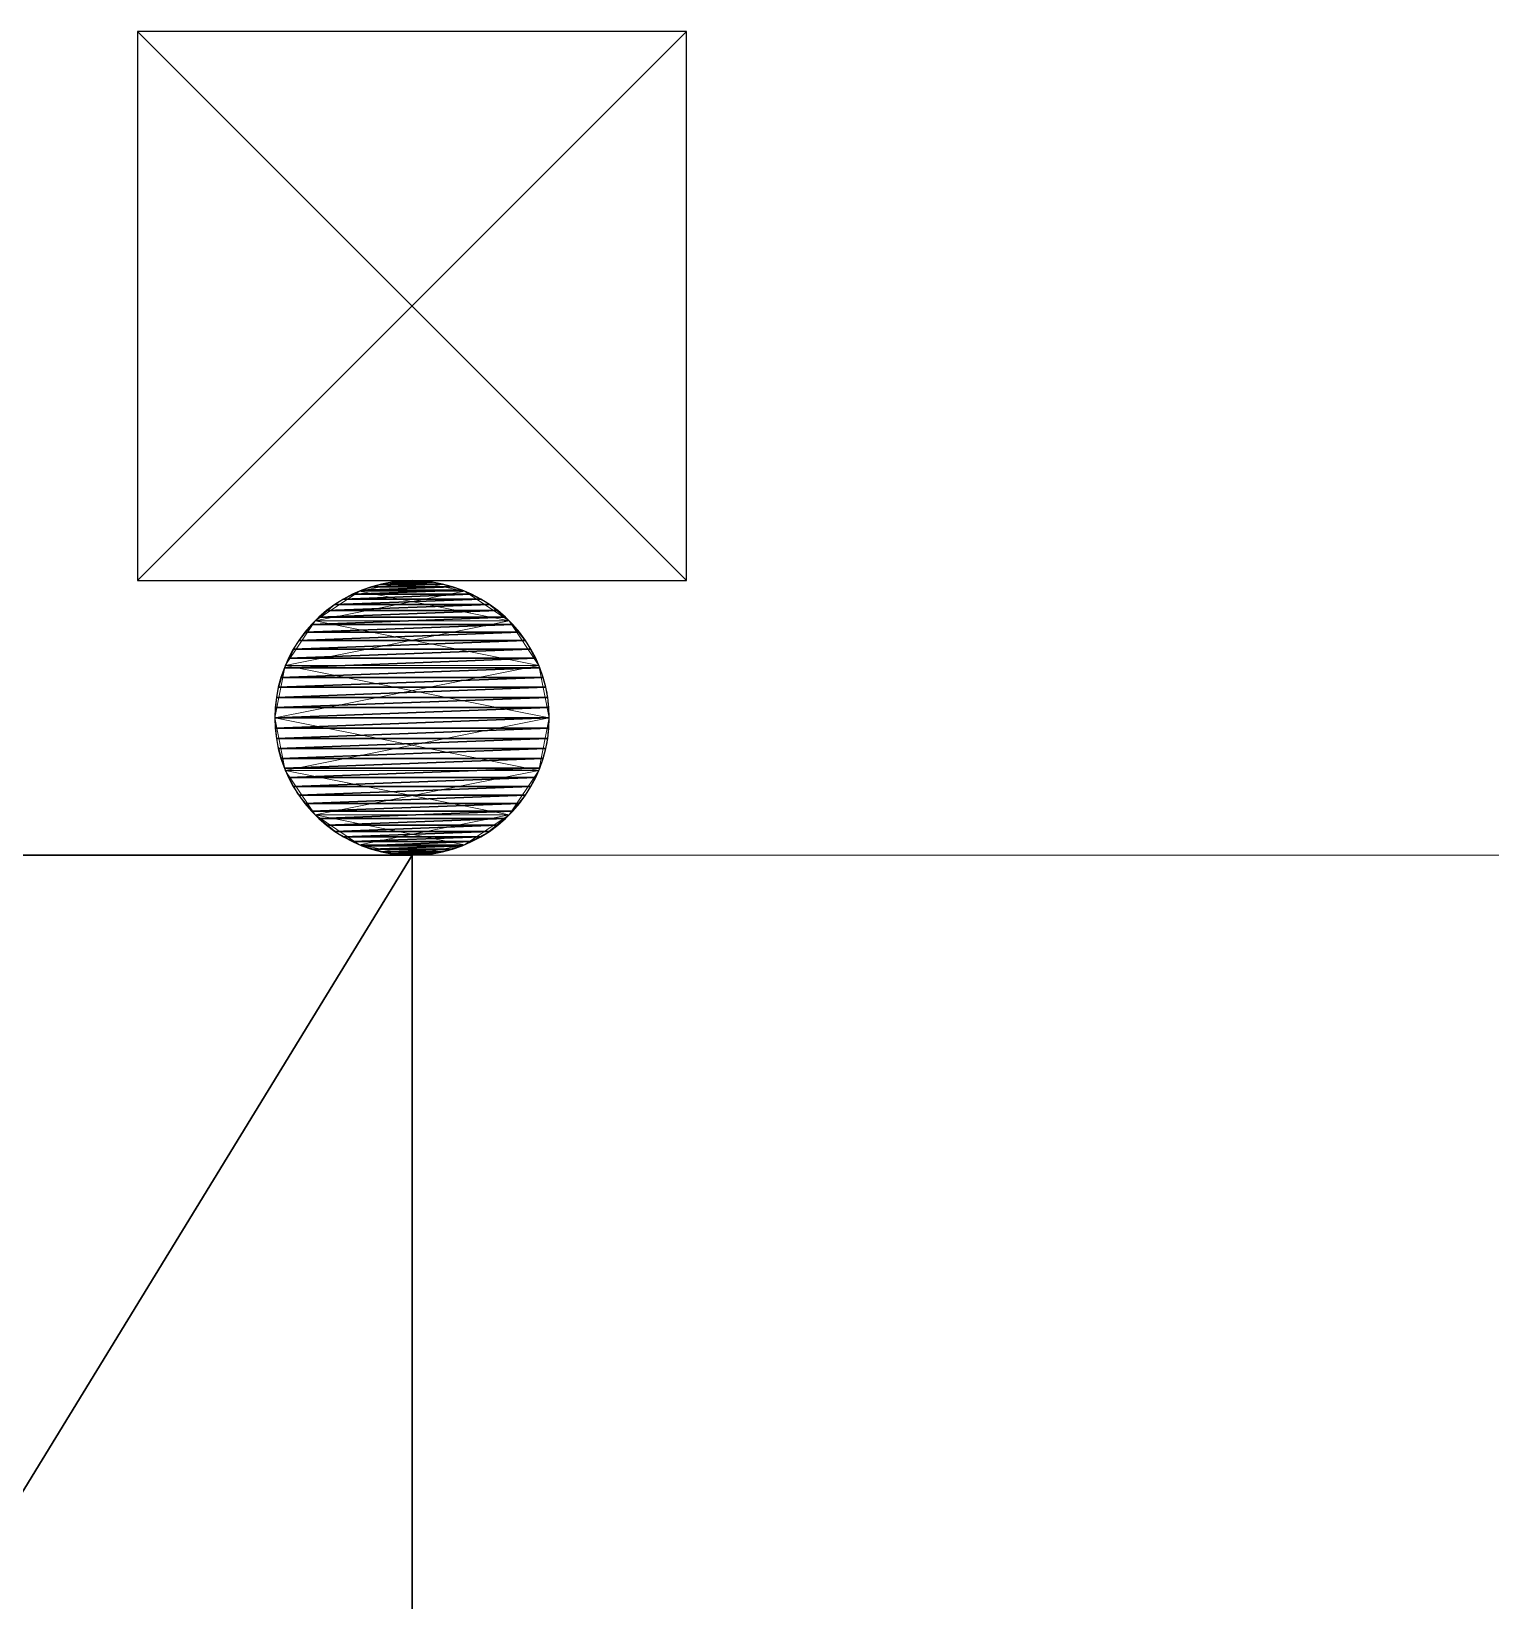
# Model space of a CAD drawing. Header units: centimetres. Extents: x 402 to 3875, y 442 to 2267.
# Drawn here: x 1597.38 to 1623.96, y 2060.08 to 2088.65 of the extents above; entities that cross this region are included whole.
import ezdxf

# ---------------------------------------------------------------- set-up
doc = ezdxf.new("R2010")
doc.units = ezdxf.units.CM
doc.layers.get('0').update_dxf_attribs({"true_color": 0xff5454})
for name, color, linetype in [('Columns of the Existing Mesh Walls', 250, 'Continuous'), ('Floor Area (Red Dust)', 250, 'Continuous'), ('Plan', 250, 'Continuous'), ('Roof Systems', 250, 'Continuous')]:
    doc.layers.add(name, color=color, linetype=linetype)
doc.layers.get('0').off()

# ---------------------------------------------------------------- blocks, each defined once
blk = doc.blocks.new('Group_16')
for p, q in [((570, 0), (570, 260)), ((21.199, 0), (570, 0))]:
    blk.add_line(p, q)
mesh = blk.add_polyface()
corners = [(145.547, 260), (570, 0), (21.199, 0), (570, 260)]
mesh.append_faces([[corners[k] for k in face] for face in [(0, 1, 2), (1, 0, 3)]], dxfattribs={"vtx0": -1})
blk = doc.blocks.new('Group_1')
at = {"layer": 'Columns of the Existing Mesh Walls', "lineweight": 20}
for p, q in [((50.867, 1197.5), (50.867, 1207.5)), ((50.867, 1207.5), (60.867, 1207.5)), ((50.867, 1207.5), (50.867, 1207.5, 400)), ((50.867, 1207.5, 400), (60.867, 1207.5, 400)), ((50.867, 1197.5, 400), (50.867, 1207.5, 400)), ((60.867, 1207.5), (60.867, 1197.5)), ((60.867, 1207.5), (60.867, 1207.5, 400)), ((60.867, 1207.5, 400), (60.867, 1197.5, 400)), ((63.367, 1205, 190), (62.41, 1204.81, 190)), ((63.367, 1205), (62.41, 1204.81)), ((62.41, 1204.81), (63.367, 1205, 190)), ((62.63, 1204.889, 190), (62.453, 1204.827, 190)), ((62.81, 1204.938, 190), (62.63, 1204.889, 190)), ((62.994, 1204.972, 190), (62.81, 1204.938, 190)), ((63.18, 1204.993, 190), (62.994, 1204.972, 190)), ((63.367, 1205, 190), (63.18, 1204.993, 190)), ((64.323, 1204.81, 190), (63.367, 1205, 190)), ((63.367, 1205, 190), (63.367, 1205)), ((64.323, 1204.81), (63.367, 1205)), ((63.367, 1205), (64.323, 1204.81, 190)), ((63.553, 1204.993, 190), (63.367, 1205, 190)), ((63.739, 1204.972, 190), (63.553, 1204.993, 190)), ((63.923, 1204.938, 190), (63.739, 1204.972, 190)), ((64.104, 1204.889, 190), (63.923, 1204.938, 190)), ((64.28, 1204.827, 190), (64.104, 1204.889, 190)), ((62.41, 1204.81, 190), (61.599, 1204.268, 190)), ((62.41, 1204.81), (61.599, 1204.268)), ((61.599, 1204.268), (62.41, 1204.81, 190)), ((62.117, 1204.665, 190), (61.958, 1204.566, 190)), ((62.282, 1204.752, 190), (62.117, 1204.665, 190)), ((62.453, 1204.827, 190), (62.282, 1204.752, 190)), ((62.41, 1204.81, 190), (62.41, 1204.81)), ((64.451, 1204.752, 190), (64.28, 1204.827, 190)), ((65.134, 1204.268, 190), (64.323, 1204.81, 190)), ((65.134, 1204.268), (64.323, 1204.81)), ((64.323, 1204.81), (65.134, 1204.268, 190)), ((64.323, 1204.81, 190), (64.323, 1204.81)), ((64.617, 1204.665, 190), (64.451, 1204.752, 190)), ((64.775, 1204.566, 190), (64.617, 1204.665, 190)), ((61.666, 1204.333, 190), (61.534, 1204.2, 190)), ((61.808, 1204.455, 190), (61.666, 1204.333, 190)), ((61.958, 1204.566, 190), (61.808, 1204.455, 190)), ((64.925, 1204.455, 190), (64.775, 1204.566, 190)), ((65.067, 1204.333, 190), (64.925, 1204.455, 190)), ((65.199, 1204.2, 190), (65.067, 1204.333, 190)), ((61.599, 1204.268, 190), (61.057, 1203.457, 190)), ((61.599, 1204.268), (61.057, 1203.457)), ((61.057, 1203.457), (61.599, 1204.268, 190)), ((61.412, 1204.059, 190), (61.301, 1203.908, 190)), ((61.534, 1204.2, 190), (61.412, 1204.059, 190)), ((61.599, 1204.268, 190), (61.599, 1204.268)), ((65.676, 1203.457, 190), (65.134, 1204.268, 190)), ((65.134, 1204.268, 190), (65.134, 1204.268)), ((65.676, 1203.457), (65.134, 1204.268)), ((65.134, 1204.268), (65.676, 1203.457, 190)), ((65.321, 1204.059, 190), (65.199, 1204.2, 190)), ((65.432, 1203.908, 190), (65.321, 1204.059, 190)), ((61.202, 1203.75, 190), (61.114, 1203.585, 190)), ((61.301, 1203.908, 190), (61.202, 1203.75, 190)), ((65.532, 1203.75, 190), (65.432, 1203.908, 190)), ((65.619, 1203.585, 190), (65.532, 1203.75, 190)), ((61.057, 1203.457, 190), (60.867, 1202.5, 190)), ((61.057, 1203.457), (60.867, 1202.5)), ((60.867, 1202.5), (61.057, 1203.457, 190)), ((61.114, 1203.585, 190), (61.039, 1203.413, 190)), ((61.057, 1203.457, 190), (61.057, 1203.457)), ((65.694, 1203.413, 190), (65.619, 1203.585, 190)), ((65.867, 1202.5, 190), (65.676, 1203.457, 190)), ((65.867, 1202.5), (65.676, 1203.457)), ((65.676, 1203.457), (65.867, 1202.5, 190)), ((65.676, 1203.457, 190), (65.676, 1203.457)), ((60.978, 1203.237, 190), (60.929, 1203.056, 190)), ((61.039, 1203.413, 190), (60.978, 1203.237, 190)), ((65.755, 1203.237, 190), (65.694, 1203.413, 190)), ((65.804, 1203.056, 190), (65.755, 1203.237, 190)), ((60.895, 1202.873, 190), (60.874, 1202.687, 190)), ((60.929, 1203.056, 190), (60.895, 1202.873, 190)), ((65.839, 1202.873, 190), (65.804, 1203.056, 190)), ((65.86, 1202.687, 190), (65.839, 1202.873, 190)), ((60.874, 1202.687, 190), (60.867, 1202.5, 190)), ((65.867, 1202.5, 190), (65.86, 1202.687, 190)), ((60.867, 1202.5, 190), (61.057, 1201.543, 190)), ((60.867, 1202.5, 190), (60.867, 1202.5)), ((60.867, 1202.5), (61.057, 1201.543)), ((61.057, 1201.543), (60.867, 1202.5, 190)), ((60.867, 1202.5, 190), (60.874, 1202.313, 190)), ((60.874, 1202.313, 190), (60.895, 1202.127, 190)), ((65.676, 1201.543, 190), (65.867, 1202.5, 190)), ((65.676, 1201.543), (65.867, 1202.5)), ((65.867, 1202.5), (65.676, 1201.543, 190)), ((65.839, 1202.127, 190), (65.86, 1202.313, 190)), ((65.86, 1202.313, 190), (65.867, 1202.5, 190)), ((65.867, 1202.5, 190), (65.867, 1202.5)), ((60.895, 1202.127, 190), (60.929, 1201.944, 190)), ((65.804, 1201.944, 190), (65.839, 1202.127, 190)), ((60.929, 1201.944, 190), (60.978, 1201.763, 190)), ((60.978, 1201.763, 190), (61.039, 1201.587, 190)), ((65.694, 1201.587, 190), (65.755, 1201.763, 190)), ((65.755, 1201.763, 190), (65.804, 1201.944, 190)), ((61.039, 1201.587, 190), (61.114, 1201.415, 190)), ((61.057, 1201.543, 190), (61.599, 1200.732, 190)), ((61.057, 1201.543, 190), (61.057, 1201.543)), ((61.057, 1201.543), (61.599, 1200.732)), ((61.599, 1200.732), (61.057, 1201.543, 190)), ((65.134, 1200.732, 190), (65.676, 1201.543, 190)), ((65.134, 1200.732), (65.676, 1201.543)), ((65.676, 1201.543), (65.134, 1200.732, 190)), ((65.619, 1201.415, 190), (65.694, 1201.587, 190)), ((65.676, 1201.543, 190), (65.676, 1201.543)), ((61.114, 1201.415, 190), (61.202, 1201.25, 190)), ((61.202, 1201.25, 190), (61.301, 1201.092, 190)), ((65.432, 1201.092, 190), (65.532, 1201.25, 190)), ((65.532, 1201.25, 190), (65.619, 1201.415, 190)), ((61.301, 1201.092, 190), (61.412, 1200.941, 190)), ((61.412, 1200.941, 190), (61.534, 1200.8, 190)), ((65.199, 1200.8, 190), (65.321, 1200.941, 190)), ((65.321, 1200.941, 190), (65.432, 1201.092, 190)), ((61.534, 1200.8, 190), (61.666, 1200.667, 190)), ((61.599, 1200.732, 190), (62.41, 1200.19, 190)), ((61.599, 1200.732, 190), (61.599, 1200.732)), ((61.599, 1200.732), (62.41, 1200.19)), ((62.41, 1200.19), (61.599, 1200.732, 190)), ((61.666, 1200.667, 190), (61.808, 1200.545, 190)), ((64.323, 1200.19, 190), (65.134, 1200.732, 190)), ((64.323, 1200.19), (65.134, 1200.732)), ((65.134, 1200.732), (64.323, 1200.19, 190)), ((64.925, 1200.545, 190), (65.067, 1200.667, 190)), ((65.067, 1200.667, 190), (65.199, 1200.8, 190)), ((65.134, 1200.732, 190), (65.134, 1200.732)), ((61.808, 1200.545, 190), (61.958, 1200.435, 190)), ((61.958, 1200.435, 190), (62.117, 1200.335, 190)), ((62.117, 1200.335, 190), (62.282, 1200.248, 190)), ((64.451, 1200.248, 190), (64.617, 1200.335, 190)), ((64.617, 1200.335, 190), (64.775, 1200.435, 190)), ((64.775, 1200.435, 190), (64.925, 1200.545, 190)), ((62.282, 1200.248, 190), (62.453, 1200.173, 190)), ((62.41, 1200.19, 190), (63.367, 1200, 190)), ((62.41, 1200.19, 190), (62.41, 1200.19)), ((62.41, 1200.19), (63.367, 1200)), ((63.367, 1200), (62.41, 1200.19, 190)), ((62.453, 1200.173, 190), (62.63, 1200.111, 190)), ((62.63, 1200.111, 190), (62.81, 1200.063, 190)), ((62.81, 1200.063, 190), (62.994, 1200.028, 190)), ((62.994, 1200.028, 190), (63.18, 1200.007, 190)), ((63.18, 1200.007, 190), (63.367, 1200, 190)), ((63.367, 1200, 190), (64.323, 1200.19, 190)), ((63.367, 1200), (64.323, 1200.19)), ((64.323, 1200.19), (63.367, 1200, 190)), ((63.367, 1200, 190), (63.553, 1200.007, 190)), ((63.553, 1200.007, 190), (63.739, 1200.028, 190)), ((63.739, 1200.028, 190), (63.923, 1200.063, 190)), ((63.923, 1200.063, 190), (64.104, 1200.111, 190)), ((64.104, 1200.111, 190), (64.28, 1200.173, 190)), ((64.28, 1200.173, 190), (64.451, 1200.248, 190)), ((64.323, 1200.19, 190), (64.323, 1200.19)), ((63.367, 1200, 190), (63.367, 1200)), ((60.867, 1197.5), (50.867, 1197.5)), ((50.867, 1197.5, 400), (50.867, 1197.5)), ((60.867, 1197.5, 400), (50.867, 1197.5, 400)), ((60.867, 1197.5), (60.867, 1197.5, 400))]:
    blk.add_line(p, q, dxfattribs=at)
at = {"layer": 'Columns of the Existing Mesh Walls', "color": 250, "lineweight": 20}
blk.add_polyline3d([(65.867, 2742.5, 0), (65.867, 2.5, 0)], dxfattribs=at)
at = {"layer": 'Columns of the Existing Mesh Walls', "lineweight": 20}
for points in [[(50.867, 1197.5, 0), (60.867, 1197.5, 0), (60.867, 1207.5, 0), (50.867, 1207.5, 0), (50.867, 1197.5, 0)], [(65.867, 1202.5, 190), (65.825, 1202.955, 190), (65.691, 1203.42, 190), (65.459, 1203.868, 190), (65.134, 1204.268, 190), (64.735, 1204.593, 190), (64.287, 1204.825, 190), (63.821, 1204.958, 190), (63.367, 1205, 190), (62.912, 1204.958, 190), (62.446, 1204.825, 190), (61.999, 1204.593, 190), (61.599, 1204.268, 190), (61.274, 1203.868, 190), (61.042, 1203.42, 190), (60.908, 1202.955, 190), (60.867, 1202.5, 190), (60.908, 1202.045, 190), (61.042, 1201.58, 190), (61.274, 1201.132, 190), (61.599, 1200.732, 190), (61.999, 1200.408, 190), (62.446, 1200.176, 190), (62.912, 1200.042, 190), (63.367, 1200, 190), (63.821, 1200.042, 190), (64.287, 1200.176, 190), (64.735, 1200.408, 190), (65.134, 1200.732, 190), (65.459, 1201.132, 190), (65.691, 1201.58, 190), (65.825, 1202.045, 190), (65.867, 1202.5, 190)]]:
    blk.add_polyline3d(points, close=True, dxfattribs=at)
at = {"layer": 'Floor Area (Red Dust)', "lineweight": 5}
blk.add_polyline3d([(614.668, 1202.5, 0), (65.867, 1202.5, 0), (65.867, 942.5, 0), (490.32, 942.5, 0), (614.668, 1202.5, 0)], close=True, dxfattribs=at)
at = {"layer": 'Columns of the Existing Mesh Walls', "lineweight": 20}
mesh = blk.add_polyface(dxfattribs=at)
corners = [(60.867, 1207.5), (50.867, 1197.5), (50.867, 1207.5), (60.867, 1197.5)]
mesh.append_faces([[corners[k] for k in face] for face in [(0, 1, 2), (1, 0, 3)]], dxfattribs={"vtx0": -1})
mesh = blk.add_polyface(dxfattribs=at)
corners = [(50.867, 1207.5, 400), (60.867, 1207.5), (50.867, 1207.5), (60.867, 1207.5, 400)]
mesh.append_faces([[corners[k] for k in face] for face in [(0, 1, 2), (1, 0, 3)]], dxfattribs={"vtx0": -1})
mesh = blk.add_polyface(dxfattribs=at)
corners = [(50.867, 1207.5, 400), (50.867, 1197.5), (50.867, 1197.5, 400), (50.867, 1207.5)]
mesh.append_faces([[corners[k] for k in face] for face in [(0, 1, 2), (1, 0, 3)]], dxfattribs={"vtx0": -1})
at = {"layer": 'Columns of the Existing Mesh Walls', "lineweight": 25}
mesh = blk.add_polyface(dxfattribs=at)
corners = [(60.867, 1197.5, 400), (50.867, 1207.5, 400), (50.867, 1197.5, 400), (60.867, 1207.5, 400)]
mesh.append_faces([[corners[k] for k in face] for face in [(0, 1, 2), (1, 0, 3)]], dxfattribs={"vtx0": -1})
at = {"layer": 'Columns of the Existing Mesh Walls', "lineweight": 20}
mesh = blk.add_polyface(dxfattribs=at)
corners = [(60.867, 1207.5), (60.867, 1197.5, 400), (60.867, 1197.5), (60.867, 1207.5, 400)]
mesh.append_faces([[corners[k] for k in face] for face in [(0, 1, 2), (1, 0, 3)]], dxfattribs={"vtx0": -1})
mesh = blk.add_polyface(dxfattribs=at)
corners = [(61.057, 1201.543, 190), (61.057, 1203.457, 190), (60.867, 1202.5, 190), (61.599, 1200.732, 190), (61.599, 1204.268, 190), (62.41, 1200.19, 190), (62.41, 1204.81, 190), (63.367, 1200, 190), (63.367, 1205, 190), (64.323, 1200.19, 190), (64.323, 1204.81, 190), (65.134, 1200.732, 190), (65.134, 1204.268, 190), (65.676, 1201.543, 190), (65.676, 1203.457, 190), (65.867, 1202.5, 190)]
mesh.append_faces([[corners[k] for k in face] for face in [(0, 1, 2), (14, 13, 15)]], dxfattribs={"vtx0": -1})
mesh.append_faces([[corners[k] for k in face] for face in [(1, 3, 4), (4, 5, 6), (6, 7, 8), (8, 9, 10), (10, 11, 12), (12, 13, 14)]], dxfattribs={"vtx0": -1, "vtx1": -1})
mesh.append_faces([[corners[k] for k in face] for face in [(1, 0, 3), (4, 3, 5), (6, 5, 7), (8, 7, 9), (10, 9, 11), (12, 11, 13)]], dxfattribs={"vtx0": -1, "vtx2": -1})
mesh = blk.add_polyface(dxfattribs=at)
corners = [(61.057, 1203.457), (61.057, 1201.543), (60.867, 1202.5), (61.599, 1204.268), (61.599, 1200.732), (62.41, 1204.81), (62.41, 1200.19), (63.367, 1205), (63.367, 1200), (64.323, 1204.81), (64.323, 1200.19), (65.134, 1204.268), (65.134, 1200.732), (65.676, 1203.457), (65.676, 1201.543), (65.867, 1202.5)]
mesh.append_faces([[corners[k] for k in face] for face in [(0, 1, 2), (14, 13, 15)]], dxfattribs={"vtx0": -1})
mesh.append_faces([[corners[k] for k in face] for face in [(1, 3, 4), (4, 5, 6), (6, 7, 8), (8, 9, 10), (10, 11, 12), (12, 13, 14)]], dxfattribs={"vtx0": -1, "vtx1": -1})
mesh.append_faces([[corners[k] for k in face] for face in [(1, 0, 3), (4, 3, 5), (6, 5, 7), (8, 7, 9), (10, 9, 11), (12, 11, 13)]], dxfattribs={"vtx0": -1, "vtx2": -1})
at = {"layer": 'Columns of the Existing Mesh Walls', "lineweight": 25}
mesh = blk.add_polyface(dxfattribs=at)
corners = [(60.874, 1202.313, 190), (60.874, 1202.687, 190), (60.867, 1202.5, 190), (60.895, 1202.127, 190), (60.895, 1202.873, 190), (60.929, 1201.944, 190), (60.929, 1203.056, 190), (60.978, 1201.763, 190), (60.978, 1203.237, 190), (61.039, 1201.587, 190), (61.039, 1203.413, 190), (61.114, 1201.415, 190), (61.114, 1203.585, 190), (61.202, 1201.25, 190), (61.202, 1203.75, 190), (61.301, 1201.092, 190), (61.301, 1203.908, 190), (61.412, 1200.941, 190), (61.412, 1204.059, 190), (61.534, 1200.8, 190), (61.534, 1204.2, 190), (61.666, 1200.667, 190), (61.666, 1204.333, 190), (61.808, 1200.545, 190), (61.808, 1204.455, 190), (61.958, 1200.435, 190), (61.958, 1204.566, 190), (62.117, 1200.335, 190), (62.117, 1204.665, 190), (62.282, 1200.248, 190), (62.282, 1204.752, 190), (62.453, 1200.173, 190), (62.453, 1204.827, 190), (62.63, 1200.111, 190), (62.63, 1204.889, 190), (62.81, 1200.063, 190), (62.81, 1204.938, 190), (62.994, 1200.028, 190), (62.994, 1204.972, 190), (63.18, 1200.007, 190), (63.18, 1204.993, 190), (63.367, 1200, 190), (63.367, 1205, 190), (63.553, 1200.007, 190), (63.553, 1204.993, 190), (63.739, 1200.028, 190), (63.739, 1204.972, 190), (63.923, 1200.063, 190), (63.923, 1204.938, 190), (64.104, 1200.111, 190), (64.104, 1204.889, 190), (64.28, 1200.173, 190), (64.28, 1204.827, 190), (64.451, 1200.248, 190), (64.451, 1204.752, 190), (64.617, 1200.335, 190), (64.617, 1204.665, 190), (64.775, 1200.435, 190), (64.775, 1204.566, 190), (64.925, 1200.545, 190), (64.925, 1204.455, 190), (65.067, 1200.667, 190), (65.067, 1204.333, 190), (65.199, 1200.8, 190), (65.199, 1204.2, 190), (65.321, 1200.941, 190), (65.321, 1204.059, 190), (65.432, 1201.092, 190), (65.432, 1203.908, 190), (65.532, 1201.25, 190), (65.532, 1203.75, 190), (65.619, 1201.415, 190), (65.619, 1203.585, 190), (65.694, 1201.587, 190), (65.694, 1203.413, 190), (65.755, 1201.763, 190), (65.755, 1203.237, 190), (65.804, 1201.944, 190), (65.804, 1203.056, 190), (65.839, 1202.127, 190), (65.839, 1202.873, 190), (65.86, 1202.313, 190), (65.86, 1202.687, 190), (65.867, 1202.5, 190)]
mesh.append_faces([[corners[k] for k in face] for face in [(0, 1, 2), (82, 81, 83)]], dxfattribs={"vtx0": -1})
mesh.append_faces([[corners[k] for k in face] for face in [(1, 3, 4), (4, 5, 6), (6, 7, 8), (8, 9, 10), (10, 11, 12), (12, 13, 14), (14, 15, 16), (16, 17, 18), (18, 19, 20), (20, 21, 22), (22, 23, 24), (24, 25, 26), (26, 27, 28), (28, 29, 30), (30, 31, 32), (32, 33, 34), (34, 35, 36), (36, 37, 38), (38, 39, 40), (40, 41, 42), (42, 43, 44), (44, 45, 46), (46, 47, 48), (48, 49, 50), (50, 51, 52), (52, 53, 54), (54, 55, 56), (56, 57, 58), (58, 59, 60), (60, 61, 62), (62, 63, 64), (64, 65, 66), (66, 67, 68), (68, 69, 70), (70, 71, 72), (72, 73, 74), (74, 75, 76), (76, 77, 78), (78, 79, 80), (80, 81, 82)]], dxfattribs={"vtx0": -1, "vtx1": -1})
mesh.append_faces([[corners[k] for k in face] for face in [(1, 0, 3), (4, 3, 5), (6, 5, 7), (8, 7, 9), (10, 9, 11), (12, 11, 13), (14, 13, 15), (16, 15, 17), (18, 17, 19), (20, 19, 21), (22, 21, 23), (24, 23, 25), (26, 25, 27), (28, 27, 29), (30, 29, 31), (32, 31, 33), (34, 33, 35), (36, 35, 37), (38, 37, 39), (40, 39, 41), (42, 41, 43), (44, 43, 45), (46, 45, 47), (48, 47, 49), (50, 49, 51), (52, 51, 53), (54, 53, 55), (56, 55, 57), (58, 57, 59), (60, 59, 61), (62, 61, 63), (64, 63, 65), (66, 65, 67), (68, 67, 69), (70, 69, 71), (72, 71, 73), (74, 73, 75), (76, 75, 77), (78, 77, 79), (80, 79, 81)]], dxfattribs={"vtx0": -1, "vtx2": -1})
at = {"layer": 'Columns of the Existing Mesh Walls', "lineweight": 20}
mesh = blk.add_polyface(dxfattribs=at)
corners = [(63.367, 1205, 190), (63.367, 1205), (62.41, 1204.81)]
mesh.append_faces([[corners[k] for k in face] for face in [(0, 1, 2)]])
mesh = blk.add_polyface(dxfattribs=at)
corners = [(63.367, 1205, 190), (62.41, 1204.81), (62.41, 1204.81, 190)]
mesh.append_faces([[corners[k] for k in face] for face in [(0, 1, 2)]])
mesh = blk.add_polyface(dxfattribs=at)
corners = [(64.323, 1204.81, 190), (64.323, 1204.81), (63.367, 1205)]
mesh.append_faces([[corners[k] for k in face] for face in [(0, 1, 2)]])
mesh = blk.add_polyface(dxfattribs=at)
corners = [(64.323, 1204.81, 190), (63.367, 1205), (63.367, 1205, 190)]
mesh.append_faces([[corners[k] for k in face] for face in [(0, 1, 2)]])
mesh = blk.add_polyface(dxfattribs=at)
corners = [(62.41, 1204.81, 190), (62.41, 1204.81), (61.599, 1204.268)]
mesh.append_faces([[corners[k] for k in face] for face in [(0, 1, 2)]])
mesh = blk.add_polyface(dxfattribs=at)
corners = [(62.41, 1204.81, 190), (61.599, 1204.268), (61.599, 1204.268, 190)]
mesh.append_faces([[corners[k] for k in face] for face in [(0, 1, 2)]])
mesh = blk.add_polyface(dxfattribs=at)
corners = [(65.134, 1204.268, 190), (65.134, 1204.268), (64.323, 1204.81)]
mesh.append_faces([[corners[k] for k in face] for face in [(0, 1, 2)]])
mesh = blk.add_polyface(dxfattribs=at)
corners = [(65.134, 1204.268, 190), (64.323, 1204.81), (64.323, 1204.81, 190)]
mesh.append_faces([[corners[k] for k in face] for face in [(0, 1, 2)]])
mesh = blk.add_polyface(dxfattribs=at)
corners = [(61.599, 1204.268), (61.057, 1203.457), (61.599, 1204.268, 190)]
mesh.append_faces([[corners[k] for k in face] for face in [(0, 1, 2)]])
mesh = blk.add_polyface(dxfattribs=at)
corners = [(61.599, 1204.268, 190), (61.057, 1203.457), (61.057, 1203.457, 190)]
mesh.append_faces([[corners[k] for k in face] for face in [(0, 1, 2)]])
mesh = blk.add_polyface(dxfattribs=at)
corners = [(65.134, 1204.268), (65.676, 1203.457, 190), (65.676, 1203.457)]
mesh.append_faces([[corners[k] for k in face] for face in [(0, 1, 2)]])
mesh = blk.add_polyface(dxfattribs=at)
corners = [(65.134, 1204.268, 190), (65.676, 1203.457, 190), (65.134, 1204.268)]
mesh.append_faces([[corners[k] for k in face] for face in [(0, 1, 2)]])
mesh = blk.add_polyface(dxfattribs=at)
corners = [(61.057, 1203.457), (60.867, 1202.5), (61.057, 1203.457, 190)]
mesh.append_faces([[corners[k] for k in face] for face in [(0, 1, 2)]])
mesh = blk.add_polyface(dxfattribs=at)
corners = [(61.057, 1203.457, 190), (60.867, 1202.5), (60.867, 1202.5, 190)]
mesh.append_faces([[corners[k] for k in face] for face in [(0, 1, 2)]])
mesh = blk.add_polyface(dxfattribs=at)
corners = [(65.676, 1203.457), (65.867, 1202.5, 190), (65.867, 1202.5)]
mesh.append_faces([[corners[k] for k in face] for face in [(0, 1, 2)]])
mesh = blk.add_polyface(dxfattribs=at)
corners = [(65.676, 1203.457, 190), (65.867, 1202.5, 190), (65.676, 1203.457)]
mesh.append_faces([[corners[k] for k in face] for face in [(0, 1, 2)]])
mesh = blk.add_polyface(dxfattribs=at)
corners = [(60.867, 1202.5), (61.057, 1201.543), (60.867, 1202.5, 190)]
mesh.append_faces([[corners[k] for k in face] for face in [(0, 1, 2)]])
mesh = blk.add_polyface(dxfattribs=at)
corners = [(60.867, 1202.5, 190), (61.057, 1201.543), (61.057, 1201.543, 190)]
mesh.append_faces([[corners[k] for k in face] for face in [(0, 1, 2)]])
mesh = blk.add_polyface(dxfattribs=at)
corners = [(65.867, 1202.5), (65.676, 1201.543, 190), (65.676, 1201.543)]
mesh.append_faces([[corners[k] for k in face] for face in [(0, 1, 2)]])
mesh = blk.add_polyface(dxfattribs=at)
corners = [(65.867, 1202.5, 190), (65.676, 1201.543, 190), (65.867, 1202.5)]
mesh.append_faces([[corners[k] for k in face] for face in [(0, 1, 2)]])
mesh = blk.add_polyface(dxfattribs=at)
corners = [(61.057, 1201.543), (61.599, 1200.732), (61.057, 1201.543, 190)]
mesh.append_faces([[corners[k] for k in face] for face in [(0, 1, 2)]])
mesh = blk.add_polyface(dxfattribs=at)
corners = [(61.057, 1201.543, 190), (61.599, 1200.732), (61.599, 1200.732, 190)]
mesh.append_faces([[corners[k] for k in face] for face in [(0, 1, 2)]])
mesh = blk.add_polyface(dxfattribs=at)
corners = [(65.676, 1201.543), (65.134, 1200.732, 190), (65.134, 1200.732)]
mesh.append_faces([[corners[k] for k in face] for face in [(0, 1, 2)]])
mesh = blk.add_polyface(dxfattribs=at)
corners = [(65.676, 1201.543, 190), (65.134, 1200.732, 190), (65.676, 1201.543)]
mesh.append_faces([[corners[k] for k in face] for face in [(0, 1, 2)]])
mesh = blk.add_polyface(dxfattribs=at)
corners = [(61.599, 1200.732, 190), (61.599, 1200.732), (62.41, 1200.19)]
mesh.append_faces([[corners[k] for k in face] for face in [(0, 1, 2)]])
mesh = blk.add_polyface(dxfattribs=at)
corners = [(61.599, 1200.732, 190), (62.41, 1200.19), (62.41, 1200.19, 190)]
mesh.append_faces([[corners[k] for k in face] for face in [(0, 1, 2)]])
mesh = blk.add_polyface(dxfattribs=at)
corners = [(64.323, 1200.19, 190), (64.323, 1200.19), (65.134, 1200.732)]
mesh.append_faces([[corners[k] for k in face] for face in [(0, 1, 2)]])
mesh = blk.add_polyface(dxfattribs=at)
corners = [(64.323, 1200.19, 190), (65.134, 1200.732), (65.134, 1200.732, 190)]
mesh.append_faces([[corners[k] for k in face] for face in [(0, 1, 2)]])
mesh = blk.add_polyface(dxfattribs=at)
corners = [(62.41, 1200.19, 190), (62.41, 1200.19), (63.367, 1200)]
mesh.append_faces([[corners[k] for k in face] for face in [(0, 1, 2)]])
mesh = blk.add_polyface(dxfattribs=at)
corners = [(62.41, 1200.19, 190), (63.367, 1200), (63.367, 1200, 190)]
mesh.append_faces([[corners[k] for k in face] for face in [(0, 1, 2)]])
mesh = blk.add_polyface(dxfattribs=at)
corners = [(63.367, 1200, 190), (63.367, 1200), (64.323, 1200.19)]
mesh.append_faces([[corners[k] for k in face] for face in [(0, 1, 2)]])
mesh = blk.add_polyface(dxfattribs=at)
corners = [(63.367, 1200, 190), (64.323, 1200.19), (64.323, 1200.19, 190)]
mesh.append_faces([[corners[k] for k in face] for face in [(0, 1, 2)]])
mesh = blk.add_polyface(dxfattribs=at)
corners = [(60.867, 1197.5, 400), (50.867, 1197.5), (60.867, 1197.5), (50.867, 1197.5, 400)]
mesh.append_faces([[corners[k] for k in face] for face in [(0, 1, 2), (1, 0, 3)]], dxfattribs={"vtx0": -1})
blk = doc.blocks.new('Group_56')
for p, q in [((0, 13.61, 114.435), (0, 0, 114.435)), ((20.178, 13.61), (0, 13.61, 114.435)), ((2.068, 13.61, 114.799), (0, 13.61, 114.435)), ((2.068, 13.61, 114.799), (2.068, 0, 114.799)), ((22.246, 13.61, 0.365), (2.068, 13.61, 114.799)), ((20.178, 0), (20.178, 13.61)), ((22.246, 13.61, 0.365), (20.178, 13.61)), ((22.246, 0, 0.365), (22.246, 13.61, 0.365)), ((0, 0, 114.435), (20.178, 0)), ((2.068, 0, 114.799), (0, 0, 114.435)), ((2.068, 0, 114.799), (22.246, 0, 0.365)), ((22.246, 0, 0.365), (20.178, 0))]:
    blk.add_line(p, q)
mesh = blk.add_polyface()
corners = [(0, 0, 114.435), (20.178, 13.61), (20.178, 0), (0, 13.61, 114.435)]
mesh.append_faces([[corners[k] for k in face] for face in [(0, 1, 2), (1, 0, 3)]], dxfattribs={"vtx0": -1})
mesh = blk.add_polyface()
corners = [(2.068, 0, 114.799), (0, 13.61, 114.435), (0, 0, 114.435), (2.068, 13.61, 114.799)]
mesh.append_faces([[corners[k] for k in face] for face in [(0, 1, 2), (1, 0, 3)]], dxfattribs={"vtx0": -1})
mesh = blk.add_polyface()
corners = [(0, 13.61, 114.435), (22.246, 13.61, 0.365), (20.178, 13.61), (2.068, 13.61, 114.799)]
mesh.append_faces([[corners[k] for k in face] for face in [(0, 1, 2), (1, 0, 3)]], dxfattribs={"vtx0": -1})
mesh = blk.add_polyface()
corners = [(22.246, 13.61, 0.365), (2.068, 0, 114.799), (22.246, 0, 0.365), (2.068, 13.61, 114.799)]
mesh.append_faces([[corners[k] for k in face] for face in [(0, 1, 2), (1, 0, 3)]], dxfattribs={"vtx0": -1})
mesh = blk.add_polyface()
corners = [(22.246, 13.61, 0.365), (20.178, 0), (20.178, 13.61), (22.246, 0, 0.365)]
mesh.append_faces([[corners[k] for k in face] for face in [(0, 1, 2), (1, 0, 3)]], dxfattribs={"vtx0": -1})
mesh = blk.add_polyface()
corners = [(22.246, 0, 0.365), (0, 0, 114.435), (20.178, 0), (2.068, 0, 114.799)]
mesh.append_faces([[corners[k] for k in face] for face in [(0, 1, 2), (1, 0, 3)]], dxfattribs={"vtx0": -1})
blk = doc.blocks.new('Group_15')
at = {"color": 250, "true_color": 0x3a3a3a, "extrusion": (0.173648, -2.81947e-19, 0.984808), "rotation": 270}
blk.add_blockref('Group_56', (244.751, 16.94, 4.43), dxfattribs=at)

msp = doc.modelspace()

# ---------------------------------------------------------------- block references
at = {"layer": 'Columns of the Existing Mesh Walls', "lineweight": 20, "rotation": 270}
msp.add_blockref('Group_1', (401.813, 2139.52), dxfattribs=at)
at = {"layer": 'Plan', "lineweight": 15, "rotation": 89.99999999999999}
msp.add_blockref('Group_16', (1604.313, 1503.653), dxfattribs=at)
at = {"layer": 'Roof Systems', "lineweight": 20, "rotation": 270}
msp.add_blockref('Group_15', (1344.692, 2059.353, 90.55), dxfattribs=at)

doc.saveas('drawing.dxf')
